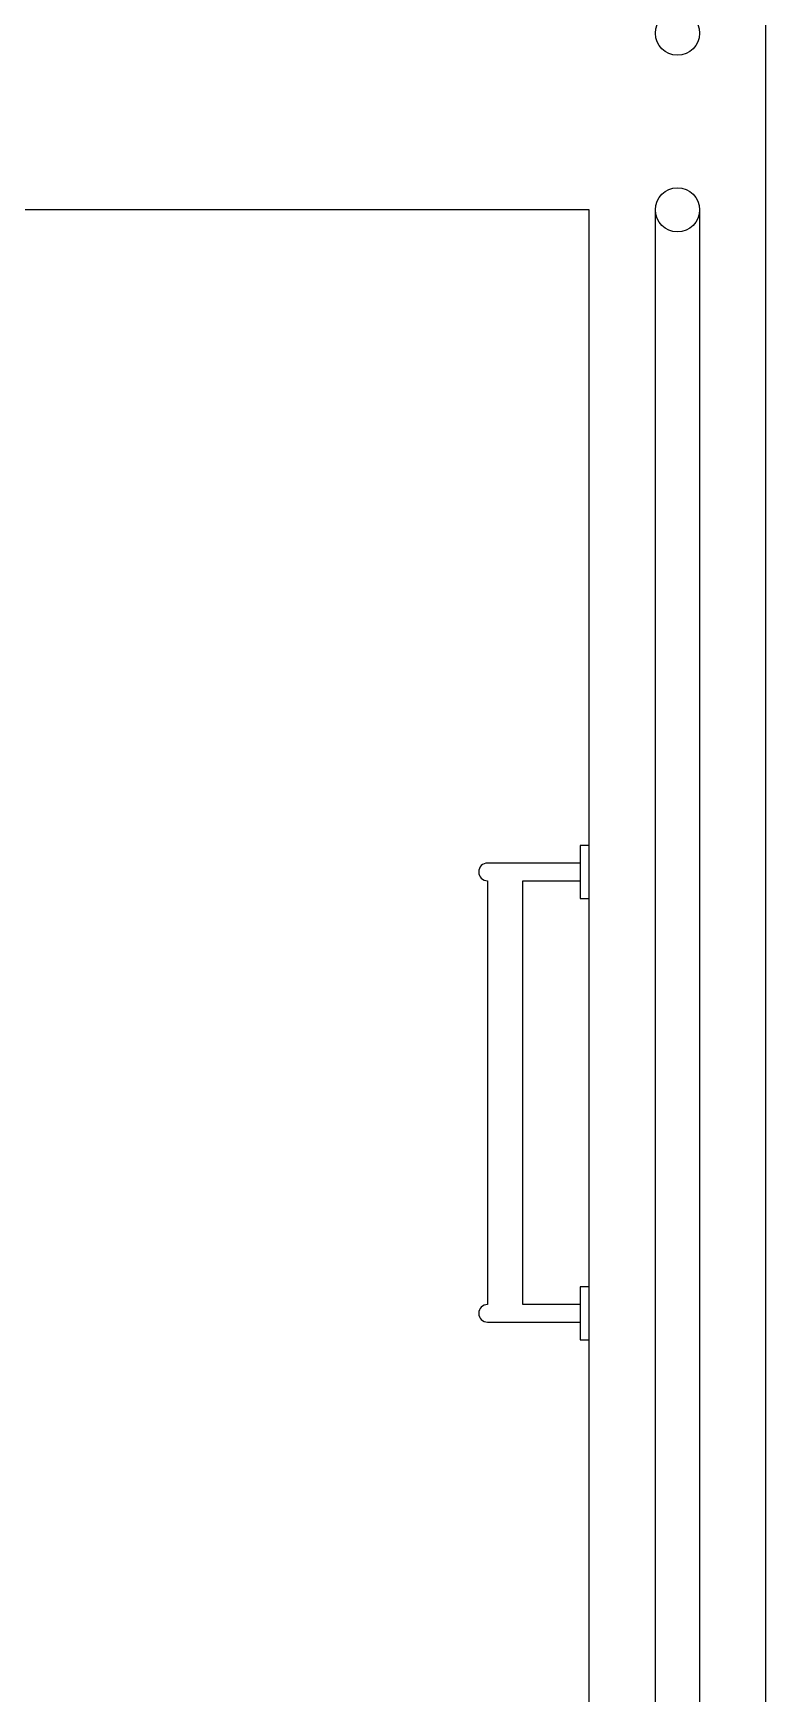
# Model space of a CAD drawing. Extents: x -3873 to 164127, y 7129 to 96529.
# Drawn here: x 60147 to 60977, y 31549 to 33430 of the extents above; entities that cross this region are included whole.
import ezdxf

# ---------------------------------------------------------------- set-up
doc = ezdxf.new("R2010")
doc.units = 0
doc.layers.get('0').update_dxf_attribs({"linetype": 'CONTINUOUS'})
doc.layers.add('BUILDING', color=2, linetype='CONTINUOUS')

# ---------------------------------------------------------------- blocks, each defined once
blk = doc.blocks.new('*U201')
at = {"ltscale": 20}
for p, q in [((4600, 1200), (0, 1200)), ((2400.00015, 1124.99995), (4400, 1124.999975)), ((4400, 1074.999975), (2400.00015, 1074.99995)), ((2400, 1000), (2400, -1000)), ((4400, 1000), (2400, 1000))]:
    blk.add_line(p, q, dxfattribs=at)
at = {"color": 4, "ltscale": 20}
for p, q in [((3180, 1000), (3120, 1000)), ((3120, 1000), (3120, 990)), ((3180, 990), (3180, 1000)), ((3680, 1000), (3620, 1000)), ((3620, 1000), (3620, 990)), ((3680, 990), (3680, 1000)), ((3120, 990), (3180, 990)), ((3140, 990), (3140, 885)), ((3160, 925), (3160, 990)), ((3620, 990), (3660, 990)), ((3640, 990), (3640, 925)), ((3660, 885), (3660, 990)), ((3660, 990), (3680, 990)), ((3640, 925), (3160, 925)), ((3160, 885), (3640, 885))]:
    blk.add_line(p, q, dxfattribs=at)
at = {"ltscale": 20}
for centre in [(2200.000125, 1100.000001), (2400.000125, 1100.000001)]:
    blk.add_circle(centre, 25, dxfattribs=at)
at = {"color": 4, "ltscale": 20}
for centre, start, end in [((3149.999975, 885.000025), 180.000143, 270.000143), ((3149.999975, 885.000025), 270.000143, 359.999857), ((3649.999975, 885.000025), 180.000143, 270.000143), ((3649.999975, 885.000025), 270.000143, 359.999857)]:
    blk.add_arc(centre, 10, start, end, dxfattribs=at)

msp = doc.modelspace()

# ---------------------------------------------------------------- block references
at = {"layer": 'BUILDING', "ltscale": 20, "rotation": 270}
msp.add_blockref('*U201', (59776.8, 35630), dxfattribs=at)

doc.saveas('drawing.dxf')
